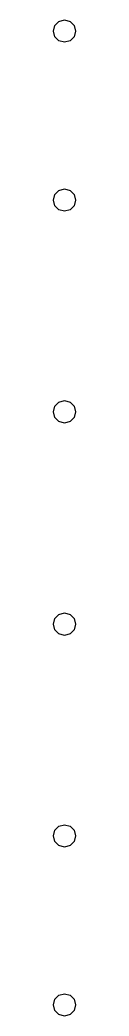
# Model space of a CAD drawing. Extents: x -2 to 2, y -1.78 to 1.78.
# Drawn here: x -2 to -1.92, y -1.783 to 1.783 of the extents above.
import ezdxf

# ---------------------------------------------------------------- set-up
doc = ezdxf.new("R2010")
doc.units = 0
doc.header["$MEASUREMENT"] = 0
doc.layers.add('C', color=7, linetype='Continuous')

msp = doc.modelspace()

# ---------------------------------------------------------------- linework, layer by layer
at = {"layer": 'C'}
for points in [[(-1.96, 1.70283), (-1.98, 1.70819), (-1.99464, 1.72283), (-2, 1.74283), (-1.99464, 1.76283), (-1.98, 1.77747), (-1.96, 1.78283), (-1.94, 1.77747), (-1.92536, 1.76283), (-1.92, 1.74283), (-1.92536, 1.72283), (-1.94, 1.70819)], [(-1.96, 1.09771), (-1.98, 1.10307), (-1.99464, 1.11771), (-2, 1.13771), (-1.99464, 1.15771), (-1.98, 1.17235), (-1.96, 1.17771), (-1.94, 1.17235), (-1.92536, 1.15771), (-1.92, 1.13771), (-1.92536, 1.11771), (-1.94, 1.10307)], [(-1.98, 0.414641), (-1.96, 0.42), (-1.94, 0.414641), (-1.92536, 0.4), (-1.92, 0.38), (-1.92536, 0.36), (-1.94, 0.345359), (-1.96, 0.34), (-1.98, 0.345359), (-1.99464, 0.36), (-2, 0.38), (-1.99464, 0.4)], [(-1.96, -0.42), (-1.98, -0.414641), (-1.99464, -0.4), (-2, -0.38), (-1.99464, -0.36), (-1.98, -0.345359), (-1.96, -0.34), (-1.94, -0.345359), (-1.92536, -0.36), (-1.92, -0.38), (-1.92536, -0.4), (-1.94, -0.414641)], [(-1.98, -1.10307), (-1.96, -1.09771), (-1.94, -1.10307), (-1.92536, -1.11771), (-1.92, -1.13771), (-1.92536, -1.15771), (-1.94, -1.17235), (-1.96, -1.17771), (-1.98, -1.17235), (-1.99464, -1.15771), (-2, -1.13771), (-1.99464, -1.11771)], [(-1.98, -1.70819), (-1.96, -1.70283), (-1.94, -1.70819), (-1.92536, -1.72283), (-1.92, -1.74283), (-1.92536, -1.76283), (-1.94, -1.77747), (-1.96, -1.78283), (-1.98, -1.77747), (-1.99464, -1.76283), (-2, -1.74283), (-1.99464, -1.72283)]]:
    msp.add_lwpolyline(points, close=True, dxfattribs=at)

doc.saveas('drawing.dxf')
